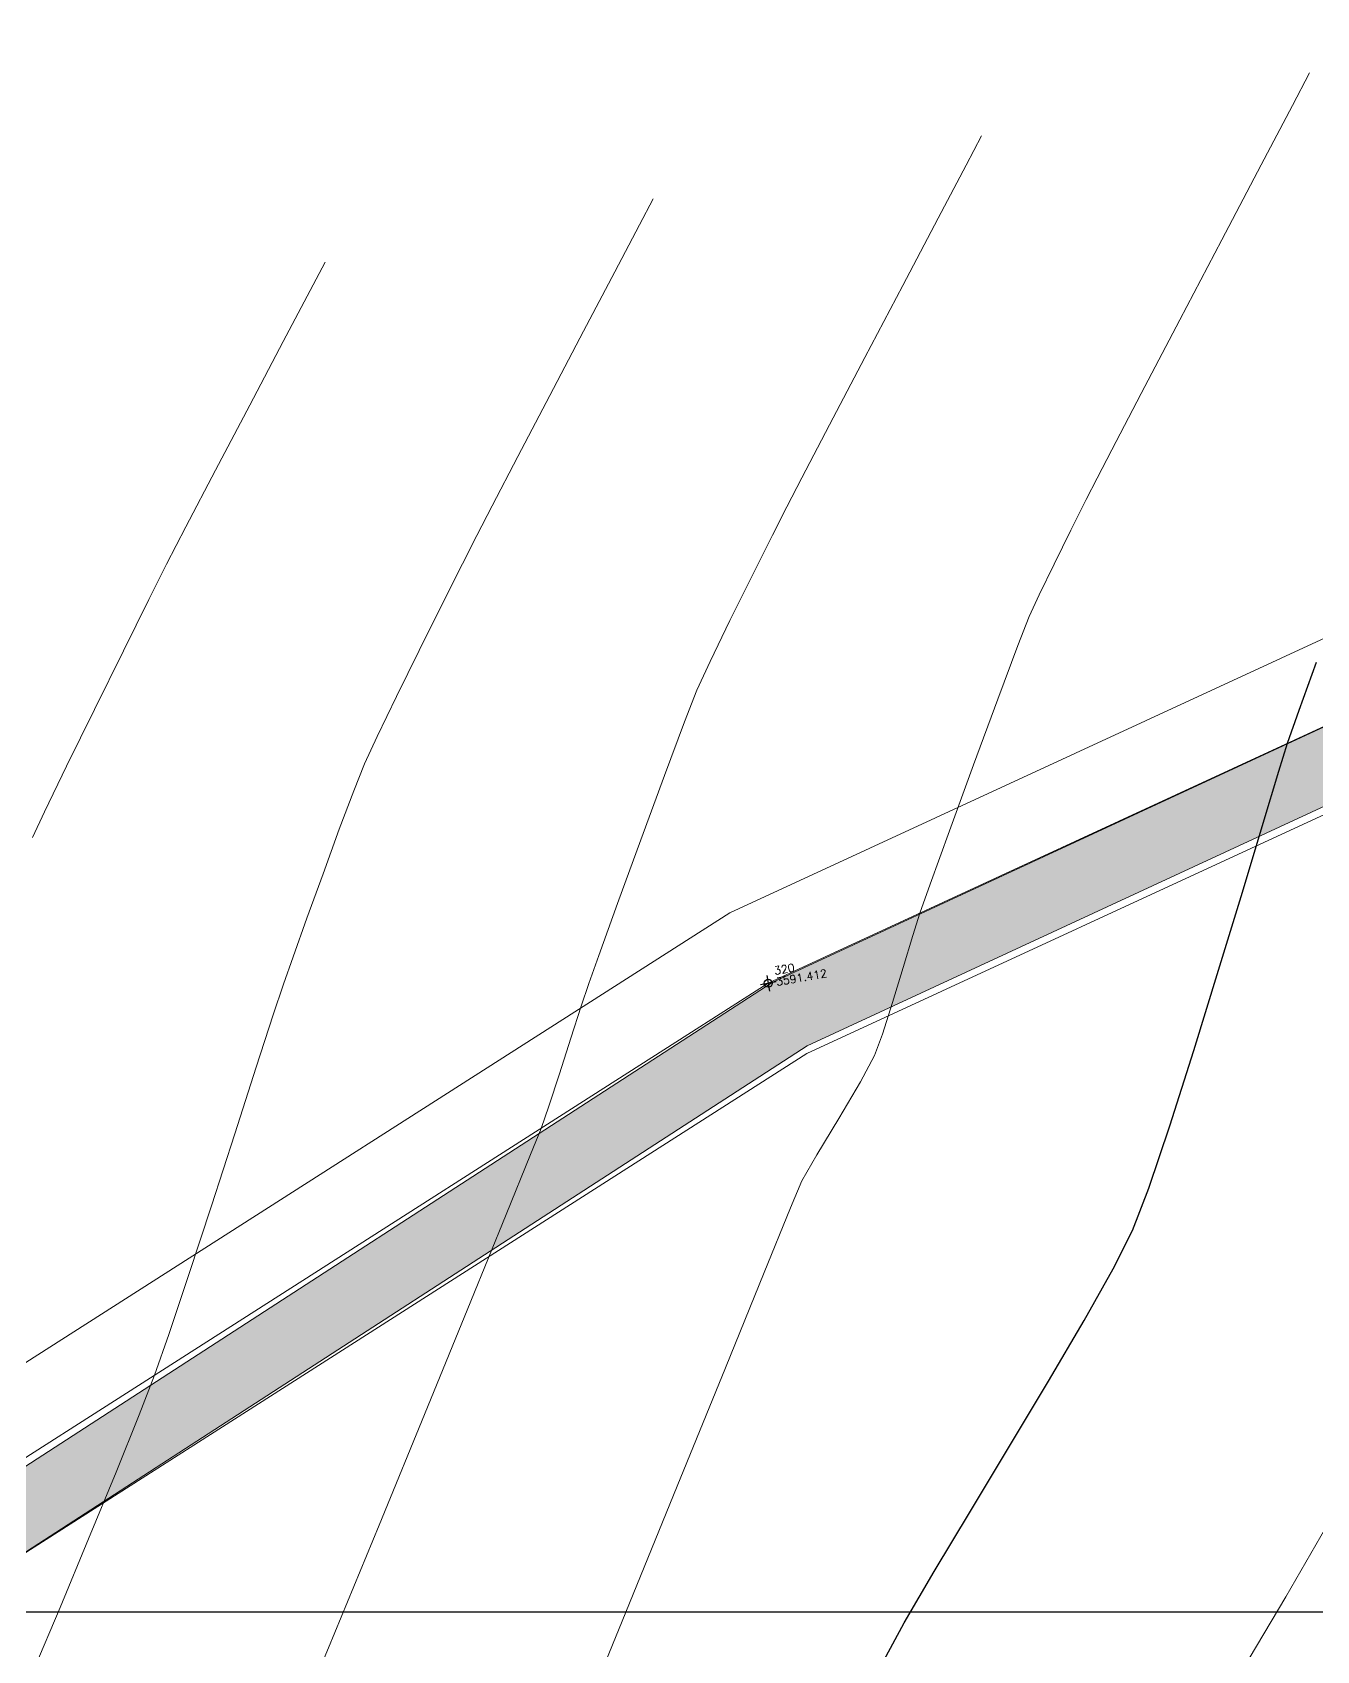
# Model space of a CAD drawing. Header units: millimetres. Extents: x 736950 to 740938, y 8500595 to 8502163.
# Drawn here: x 737946.2 to 737962.24, y 8501299.51 to 8501319.74 of the extents above; entities that cross this region are included whole.
import ezdxf

# ---------------------------------------------------------------- set-up
doc = ezdxf.new("R2010")
doc.units = ezdxf.units.MM
for name, color, linetype, lineweight in [('camino', 22, 'Continuous', 5), ('CAMINO ACTUAL', 1, 'Continuous', 13), ('CONT-MJR', 80, 'Continuous', 30), ('CONT-MNR', 96, 'Continuous', 15), ('pista', 251, 'Continuous', 5)]:
    doc.layers.add(name, color=color, linetype=linetype, lineweight=lineweight)
doc.layers.add('Cuadricula Coordenadas', color=5, linetype='Continuous')
doc.styles.add('5mm', font='arial.ttf', dxfattribs={"height": 3})

msp = doc.modelspace()

# ---------------------------------------------------------------- hatches: boundary and pattern name
at = {"layer": 'pista'}
h = msp.add_hatch(dxfattribs=at)
h.set_pattern_fill('HONEY', color=256, scale=3, angle=9.94991650582834, style=0)
h.set_pattern_definition([(9.94991650582834, (1479841.21072825, -18.49207214638591), (0.4979252195647159, 0.4170677100899267), [0.375, -0.75]), (129.9499165058283, (1479841.21072825, -18.49207214638591), (-0.6101538418184378, 0.222682034283025), [0.3749999999999999, -0.7499999999999998]), (69.94991650582834, (1479841.21072825, -18.49207214638591), (-0.112228622253722, 0.6397497443729518), [-0.75, 0.375])])
h.paths.add_polyline_path([(737744.7999806425, 8501250.923935566), (737743.4751223363, 8501250.754223157), (737756.465848178, 8501242.026572531), (737763.5739612179, 8501242.006896213), (737770.002546867, 8501243.455222024), (737769.8468594846, 8501244.342704736), (737763.4750639071, 8501242.907173423), (737756.7405500773, 8501242.925815564)])
h.paths.add_polyline_path([(737794.2809870465, 8501256.017245878), (737809.7820272583, 8501263.709828075), (737823.391616501, 8501273.483615467), (737837.0791595323, 8501280.557800073), (737851.5530432165, 8501285.77819753), (737870.8510758049, 8501293.050216693, -0.9976846880626209), (737871.0089264096, 8501292.63424804), (737865.2748787645, 8501289.581801567, 0.7845063948290762), (737866.1540430214, 8501286.121818589), (737883.2588851704, 8501291.348365877), (737897.4188924351, 8501296.516943583), (737903.2981396064, 8501301.44146652, -0.5512150924587264), (737904.1219025984, 8501301.177325813), (737906.855912117, 8501297.98174819, 0.5618964424650519), (737910.2738656431, 8501298.536066804), (737914.22079628, 8501308.558674501), (737925.6412323939, 8501300.72656757, 0.340189525830376), (737928.7023693406, 8501300.894137181), (737936.9171069289, 8501306.117412793, -0.358727273887905), (737938.1716059428, 8501305.962964654), (737943.1732157968, 8501301.051021611, 0.3417074120720416), (737946.0555081918, 8501300.709858142), (737955.8779356404, 8501307.072689936), (737971.8320576148, 8501314.464803053), (737988.5677626224, 8501323.411181662), (738023.1375471824, 8501336.282937778), (738044.4246208373, 8501357.728329657), (738061.4456776979, 8501362.208386911), (738078.9085143938, 8501363.070318012), (738112.0997810266, 8501372.051506756), (738118.6561313582, 8501373.365123207), (738128.3493353954, 8501376.976906104), (738155.2251721952, 8501366.826195797), (738176.6167526407, 8501363.543890122), (738193.8053773039, 8501353.328603027), (738204.7313956148, 8501340.877429372), (738207.705198212, 8501335.751671141), (738214.35685511, 8501331.742925933), (738229.9282901662, 8501313.374534177), (738233.5603594936, 8501308.186787868), (738234.53883727, 8501308.358438132), (738230.6417003467, 8501313.924784988), (738214.9478837823, 8501332.43754055), (738208.3676942562, 8501336.403214611), (738205.4657963786, 8501341.405035153), (738194.387784551, 8501354.029418997), (738176.9261677533, 8501364.406946706), (738155.4549153853, 8501367.70147717), (738128.3514754312, 8501377.93815071), (738118.4090486554, 8501374.233504975), (738111.8936108743, 8501372.928085677), (738078.7671659255, 8501363.964436961), (738061.3074614278, 8501363.102660457), (738043.958527311, 8501358.536303693), (738022.6381405202, 8501337.057350922), (737988.196920163, 8501324.233464561), (737971.4304040315, 8501315.270615296), (737955.4419368334, 8501307.862588815), (737945.5806043665, 8501301.47455489, -0.3391433520832071), (737943.8038299843, 8501301.693147572), (737938.8116631231, 8501306.59581691, 0.3560082385246841), (737936.4342009705, 8501306.876887502), (737928.158540546, 8501301.61487459, -0.3502196171718997), (737926.1502499409, 8501301.468794718), (737914.5128481541, 8501309.44969617, 0.4302069892023044), (737913.4330382891, 8501309.014522241), (737909.4507249827, 8501298.90206584, -0.5704007069138802), (737907.5397775185, 8501298.566836312), (737904.9064502402, 8501301.644734057, 0.4931454261128044), (737902.7202336333, 8501302.131411942), (737896.9620044216, 8501297.308254998), (737882.9728831241, 8501292.20205278), (737866.0373022418, 8501287.027224885, -0.7384715771871906), (737865.6977918843, 8501288.787355538), (737871.5108758068, 8501291.881875956, 0.9119586051647783), (737870.5337161538, 8501293.892406015), (737851.2416702455, 8501286.62264278), (737836.7183275839, 8501281.384406622), (737822.9200107896, 8501274.252970394), (737809.3164408724, 8501264.483505804), (737793.8201376351, 8501256.79327439), (737778.9884914039, 8501246.402265295), (737769.846859484, 8501244.34270474), (737770.0025468671, 8501243.455222024), (737779.3594973255, 8501245.563292695)])
h.paths.add_polyline_path([(738260.5182952256, 8501271.251537092), (738234.538837269, 8501308.358438132), (738233.56035949, 8501308.186787868), (738259.6897886079, 8501270.86568047), (738269.3749442189, 8501234.589470252), (738274.5057655985, 8501215.583008338), (738279.7983711922, 8501189.602392923), (738280.7089290785, 8501189.641305126), (738275.382018582, 8501215.790318219), (738270.2441657205, 8501234.822827347)])

# ---------------------------------------------------------------- linework, layer by layer
at = {"linetype": 'Continuous', "extrusion": (-0.172787269436437, 0.9849591664230046, 0), "elevation": 8245931.800062787}
msp.add_lwpolyline([(-2195773.799162654, 0), (-2195773.599162654, 0)], dxfattribs=at)
at = {"linetype": 'Continuous', "extrusion": (0.9849591664230046, 0.172787269436437, 0), "elevation": 2195773.699162655}
msp.add_lwpolyline([(8245931.900062785, 0), (8245931.700062785, 0)], dxfattribs=at)
at = {"linetype": 'Continuous'}
msp.add_circle((737955.3926888729, 8501307.853949448), 0.05, dxfattribs=at)
at = {"layer": 'camino'}
for p, q in [((737954.911528102, 8501308.733189704), (737970.9844435801, 8501316.16613399)), ((737955.3926888729, 8501307.853949448), (737971.4304040375, 8501315.270615296)), ((737955.8738496439, 8501306.974709192), (737971.8763644947, 8501314.3750966)), ((737944.8168513401, 8501302.28710986), (737954.911528102, 8501308.733189704)), ((737944.6795893998, 8501301.012968183), (737955.3926888729, 8501307.853949448)), ((737944.5423274594, 8501299.738826506), (737955.8738496439, 8501306.974709192))]:
    msp.add_line(p, q, dxfattribs=at)
at = {"layer": 'CAMINO ACTUAL'}
for points in [[(737904.9064502402, 8501301.644734057), (737907.5397775185, 8501298.566836312, 0.5704007069138803), (737909.4507249827, 8501298.90206584), (737913.4330382891, 8501309.014522241, -0.4302069892023044), (737914.5128481541, 8501309.44969617), (737926.1502499409, 8501301.468794718, 0.3502196171718997), (737928.158540546, 8501301.61487459), (737936.4342009705, 8501306.876887502, -0.3560082385246841), (737938.8116631231, 8501306.59581691), (737943.8038299843, 8501301.693147572, 0.3391433520832071), (737945.5806043665, 8501301.47455489), (737955.4419368312, 8501307.862588812), (737971.4304040375, 8501315.270615296), (737988.1969201654, 8501324.23346456), (738022.638140521, 8501337.057350922)], [(737904.1219025984, 8501301.177325813), (737906.855912117, 8501297.98174819, 0.5691577054920378), (737910.290210247, 8501298.577571347), (737914.2207962802, 8501308.558674501), (737925.6412323939, 8501300.72656757, 0.3401895246784692), (737928.7023693327, 8501300.894137176), (737936.9171069289, 8501306.117412793, -0.3587272674273598), (737938.171605927, 8501305.96296467), (737943.1732157968, 8501301.051021611, 0.3417074132737766), (737946.0555082007, 8501300.709858147), (737955.8779356437, 8501307.072689937), (737971.8320576347, 8501314.464803059), (737988.5677626258, 8501323.411181664), (738023.1375471818, 8501336.282937778)]]:
    msp.add_lwpolyline(points, format="xyb", dxfattribs=at)
at = {"layer": 'CONT-MJR', "extrusion": (0.9399182310639861, -0.3413996469147961, 0), "elevation": -2208720.70279171}
msp.add_lwpolyline([(8242477.421544941, 3590.000000000013), (8242478.061467113, 3590.000000000013)], dxfattribs=at)
at = {"layer": 'CONT-MJR', "elevation": 3590}
for points in [[(737961.8794415662, 8501310.853758128), (737962.0255362345, 8501311.265709847)], [(737961.7703181318, 8501310.50453945), (737961.8794415662, 8501310.853758128)], [(737961.5744104943, 8501309.854045717), (737961.7703181318, 8501310.50453945)], [(737960.1473817717, 8501305.294176163), (737960.4110936334, 8501306.074591631)], [(737959.9433324238, 8501304.763067054), (737960.1473817717, 8501305.294176163)], [(737959.3397488958, 8501303.639316762), (737959.7027181217, 8501304.284855321)], [(737958.4070018056, 8501302.070422087), (737958.8944887791, 8501302.882492108)], [(737957.4656034193, 8501300.50470887), (737957.9173520076, 8501301.25914743)]]:
    msp.add_lwpolyline(points, dxfattribs=at)
at = {"layer": 'CONT-MJR', "extrusion": (0.9577396563525878, -0.2876364904695282, 0), "elevation": -1738511.866134406}
msp.add_lwpolyline([(8354305.357572395, 3590), (8354306.255525418, 3590)], dxfattribs=at)
at = {"layer": 'CONT-MJR', "extrusion": (0.9570342223882335, -0.2899749940559516, 0), "elevation": -1758912.790683039}
msp.add_lwpolyline([(8350032.949001854, 3590), (8350033.970650934, 3590)], dxfattribs=at)
at = {"layer": 'CONT-MJR', "extrusion": (0.9555187556975023, -0.2949303434885884, 0), "elevation": -1802158.097882897}
msp.add_lwpolyline([(8340805.304133269, 3590.000000000006), (8340806.354596668, 3590.000000000006)], dxfattribs=at)
at = {"layer": 'CONT-MJR', "extrusion": (0.9527714772064035, -0.3036881825523146, 0), "elevation": -1878638.560116161}
msp.add_lwpolyline([(8323911.802913037, 3590.00000000001), (8323912.78736553, 3590.00000000001)], dxfattribs=at)
at = {"layer": 'CONT-MJR', "extrusion": (0.8932972497960837, -0.4494663763917757, 0), "elevation": -3161833.058619365}
msp.add_lwpolyline([(7925879.81084479, 3590.00000000001), (7925880.346178057, 3590.00000000001)], dxfattribs=at)
at = {"layer": 'CONT-MJR', "extrusion": (0.8618998009221416, -0.5070786262211933, 0), "elevation": -3674782.362495767}
msp.add_lwpolyline([(7701474.444423852, 3590.000000000003), (7701475.322512759, 3590.000000000003)], dxfattribs=at)
at = {"layer": 'CONT-MJR', "extrusion": (0.8561468080256208, -0.5167326611581088, 0), "elevation": -3761099.707547879}
msp.add_lwpolyline([(7659688.895539266, 3590), (7659689.843127518, 3590)], dxfattribs=at)
at = {"layer": 'CONT-MJR', "extrusion": (0.8640489983921401, -0.5034077158502235, 0), "elevation": -3641988.859821211}
msp.add_lwpolyline([(7717032.925772144, 3590.00000000001), (7717033.668278336, 3590.00000000001)], dxfattribs=at)
at = {"layer": 'CONT-MJR', "extrusion": (0.8794956886098613, -0.4759068540341334, 0), "elevation": -3396796.792436336}
msp.add_lwpolyline([(7828054.877794151, 3590), (7828055.41519778, 3590)], dxfattribs=at)
at = {"layer": 'CONT-MNR', "extrusion": (0.8853989752460957, -0.4648318563020005, 0), "elevation": -3298293.063165247}
msp.add_lwpolyline([(7870087.194610856, 3591), (7870087.653174875, 3591)], dxfattribs=at)
at = {"layer": 'CONT-MNR', "extrusion": (0.8853315858169907, -0.464960195236939, 0), "elevation": -3299433.844202698}
msp.add_lwpolyline([(7869608.167891031, 3591.000000000006), (7869609.004838275, 3591.000000000006)], dxfattribs=at)
at = {"layer": 'CONT-MNR', "extrusion": (0.885284403344637, -0.4650500244003113, 0), "elevation": -3300235.592753808}
msp.add_lwpolyline([(7869271.624437933, 3592), (7869272.036764396, 3592)], dxfattribs=at)
at = {"layer": 'CONT-MNR'}
for points, elevation in [([(737957.5149476625, 8501317.414894603), (737957.8633297478, 8501318.077734346)], 3592), ([(737961.0598301156, 8501317.14498733), (737961.552594597, 8501318.083409151)], 3591), ([(737953.7849177442, 8501317.331083708), (737953.9552674439, 8501317.655123971)], 3593), ([(737956.5999246802, 8501315.672955323), (737957.0728434611, 8501316.573536523)], 3592), ([(737952.6640263932, 8501315.199273383), (737953.0858568066, 8501316.002085716)], 3593), ([(737948.9144955992, 8501315.080161648), (737949.3321023583, 8501315.873659836)], 3594), ([(737956.1590988571, 8501314.832446212), (737956.5999246802, 8501315.672955323)], 3592), ([(737959.5000921374, 8501314.167194875), (737959.6835793175, 8501314.520223299)], 3591), ([(737948.1165586743, 8501313.557811547), (737948.4860383872, 8501314.264357878)], 3594), ([(737951.7506203211, 8501313.450455403), (737951.9429677385, 8501313.822385529)], 3593), ([(737955.4465508388, 8501313.454959184), (737955.6253562294, 8501313.808825139)], 3592), ([(737947.875884413, 8501313.092085665), (737948.1165586743, 8501313.557811547)], 3594), ([(737947.6548571088, 8501312.651765464), (737947.875884413, 8501313.092085665)], 3594), ([(737951.3190686228, 8501312.592531934), (737951.5722337455, 8501313.09723809)], 3593), ([(737958.7754791562, 8501312.707575936), (737958.9629383135, 8501313.093340332)], 3591), ([(737954.9137451717, 8501312.386203287), (737955.1917374879, 8501312.946779119)], 3592), ([(737954.3453594988, 8501311.121532245), (737954.4995396208, 8501311.515537703)], 3592), ([(737950.3488006223, 8501310.594949916), (737950.5059909532, 8501310.937545927)], 3593), ([(737950.0331407916, 8501309.778047808), (737950.2145317036, 8501310.259147894)], 3593), ([(737949.8295751248, 8501309.223733194), (737950.0331407916, 8501309.778047808)], 3593), ([(737953.2760324245, 8501308.203125725), (737953.5095638528, 8501308.849396296)], 3592), ([(737949.4557084816, 8501308.183794528), (737949.6287819421, 8501308.668287588)], 3593), ([(737957.1978429909, 8501308.452226177), (737957.2854240456, 8501308.729247717)], 3591), ([(737949.3353019826, 8501307.842337547), (737949.4557084816, 8501308.183794528)], 3593), ([(737953.1497773302, 8501307.849649828), (737953.2760324245, 8501308.203125725)], 3592), ([(737949.2084137886, 8501307.460445618), (737949.3353019826, 8501307.842337547)], 3593), ([(737956.720497025, 8501306.952077264), (737956.8185640981, 8501307.219139688)], 3591), ([(737956.544380588, 8501306.624184124), (737956.720497025, 8501306.952077264)], 3591), ([(737948.4354838771, 8501305.073822128), (737948.7274649617, 8501305.974639889)], 3593), ([(737955.8138442324, 8501305.384445274), (737955.9975336168, 8501305.709553508)], 3591), ([(737948.1505513773, 8501304.203125127), (737948.4354838771, 8501305.073822128)], 3593), ([(737947.9037072369, 8501303.46409691), (737948.1505513773, 8501304.203125127)], 3593), ([(737947.7259912295, 8501302.958285492), (737947.9037072369, 8501303.46409691)], 3593), ([(737954.2552408869, 8501301.568134561), (737954.8580504254, 8501303.049632499)], 3591), ([(737953.5684644278, 8501299.884167584), (737954.2552408869, 8501301.568134561)], 3591), ([(737949.8961895956, 8501299.547880104), (737950.5304719579, 8501301.082182383)], 3592), ([(737961.2182536571, 8501299.10848827), (737961.8575720692, 8501300.18873091)], 3589), ([(737946.2146639079, 8501299.278310385), (737946.544464639, 8501300.054691512)], 3593), ([(737949.2698818919, 8501298.044329375), (737949.8961895956, 8501299.547880104)], 3592)]:
    msp.add_lwpolyline(points, dxfattribs=dict(at, elevation=elevation))
at = {"layer": 'CONT-MNR', "extrusion": (0.8849941581877268, -0.4656021262554511, 0), "elevation": -3305146.636660166}
msp.add_lwpolyline([(7867208.365558664, 3593.00000000001), (7867209.026245121, 3593.00000000001)], dxfattribs=at)
at = {"layer": 'CONT-MNR', "extrusion": (0.8852284414627758, -0.4651565396996856, 0), "elevation": -3301182.410778192}
msp.add_lwpolyline([(7868872.779224184, 3592.00000000001), (7868873.729665947, 3592.00000000001)], dxfattribs=at)
at = {"layer": 'CONT-MNR', "extrusion": (0.8854441238326336, -0.4647458483625864, 0), "elevation": -3297528.564702659}
msp.add_lwpolyline([(7870404.522162604, 3591.000000000009), (7870405.64967595, 3591.000000000009)], dxfattribs=at)
at = {"layer": 'CONT-MNR', "extrusion": (0.8849161575554385, -0.4657503559819558, 0), "elevation": -3306467.606791868}
msp.add_lwpolyline([(7866652.664150505, 3594.00000000001), (7866653.064412137, 3594.00000000001)], dxfattribs=at)
at = {"layer": 'CONT-MNR', "extrusion": (0.8850602810084515, -0.4654764215094476, 0), "elevation": -3304029.185232383}
msp.add_lwpolyline([(7867676.891394109, 3593), (7867677.732347384, 3593)], dxfattribs=at)
at = {"layer": 'CONT-MNR', "extrusion": (0.8847578588873846, -0.4660509962836804, 0), "elevation": -3309140.261603178}
msp.add_lwpolyline([(7865528.0515378, 3594.00000000001), (7865528.774480902, 3594.00000000001)], dxfattribs=at)
at = {"layer": 'CONT-MNR', "extrusion": (0.8856053014715878, -0.4644386396558948, 0), "elevation": -3294797.943627269}
msp.add_lwpolyline([(7871546.996628983, 3591), (7871548.036325322, 3591)], dxfattribs=at)
at = {"layer": 'CONT-MNR', "extrusion": (0.8855698326449638, -0.4645062663831039, 0), "elevation": -3295405.565378659}
msp.add_lwpolyline([(7871291.056521587, 3593.000000000013), (7871291.915016992, 3593.000000000013)], dxfattribs=at)
at = {"layer": 'CONT-MNR', "extrusion": (0.8859653956907535, -0.4637513532471111, 0), "elevation": -3288689.370066702}
msp.add_lwpolyline([(7874100.284702905, 3591.000000000013), (7874101.081182517, 3591.000000000013)], dxfattribs=at)
at = {"layer": 'CONT-MNR', "extrusion": (0.8853263263178609, -0.4649702097215697, 0), "elevation": -3299532.654251263}
msp.add_lwpolyline([(7869561.388854572, 3594), (7869562.310326968, 3594)], dxfattribs=at)
at = {"layer": 'CONT-MNR', "extrusion": (0.8860996925805615, -0.4634946977136138, 0), "elevation": -3286411.622717494}
msp.add_lwpolyline([(7875050.48032284, 3592.000000000006), (7875051.226448591, 3592.000000000006)], dxfattribs=at)
at = {"layer": 'CONT-MNR', "extrusion": (0.8862533374586141, -0.4632008439580697, 0), "elevation": -3283803.364942156}
msp.add_lwpolyline([(7876137.710655377, 3593.000000000013), (7876138.406427347, 3593.000000000013)], dxfattribs=at)
at = {"layer": 'CONT-MNR', "extrusion": (0.8877894781927201, -0.460249760901945, 0), "elevation": -3257578.408299789}
msp.add_lwpolyline([(7887020.85041589, 3592.000000000009), (7887021.258710071, 3592.000000000009)], dxfattribs=at)
at = {"layer": 'CONT-MNR', "extrusion": (0.8925301517322386, -0.4509877251642526, 0), "elevation": -3175337.23258037}
msp.add_lwpolyline([(7920489.600503795, 3591.000000000013), (7920489.89977978, 3591.000000000013)], dxfattribs=at)
at = {"layer": 'CONT-MNR', "extrusion": (0.8939176685733778, -0.448231192368778, 0), "elevation": -3150879.150962986}
msp.add_lwpolyline([(7930250.678402918, 3591.000000000006), (7930251.107520284, 3591.000000000006)], dxfattribs=at)
at = {"layer": 'CONT-MNR', "extrusion": (0.895889869560059, -0.4442761996997593, 0), "elevation": -3115801.114519567}
msp.add_lwpolyline([(7944097.881870508, 3591.00000000001), (7944098.354189843, 3591.00000000001)], dxfattribs=at)
at = {"layer": 'CONT-MNR', "extrusion": (0.8926227622019003, -0.4508043970493743, 0), "elevation": -3173716.954149848}
msp.add_lwpolyline([(7921137.392772332, 3593.000000000013), (7921137.788479601, 3593.000000000013)], dxfattribs=at)
at = {"layer": 'CONT-MNR', "extrusion": (0.8939176682738258, -0.4482311929661815, 0), "elevation": -3150882.459625114}
msp.add_lwpolyline([(7930248.382598966, 3592.000000000006), (7930248.951085395, 3592.000000000006)], dxfattribs=at)
at = {"layer": 'CONT-MNR', "extrusion": (0.9080666339860001, -0.4188257253814957, 0), "elevation": -2890452.720175635}
msp.add_lwpolyline([(8028834.235340295, 3591.000000000013), (8028834.534272593, 3591.000000000013)], dxfattribs=at)
at = {"layer": 'CONT-MNR', "extrusion": (0.895429038842651, -0.4452042636782877, 0), "elevation": -3124040.880123269}
msp.add_lwpolyline([(7940858.941222441, 3594.000000000013), (7940859.658984998, 3594.000000000013)], dxfattribs=at)
at = {"layer": 'CONT-MNR', "extrusion": (0.8952042204107674, -0.445656149692507, 0), "elevation": -3128045.102032284}
msp.add_lwpolyline([(7939282.808168707, 3593), (7939283.455382419, 3593)], dxfattribs=at)
at = {"layer": 'CONT-MNR', "extrusion": (0.899427619343012, -0.4370697399305539, 0), "elevation": -3051929.36245397}
msp.add_lwpolyline([(7968852.354846847, 3592.000000000003), (7968852.923045157, 3592.000000000003)], dxfattribs=at)
at = {"layer": 'CONT-MNR', "extrusion": (0.9323431409240512, -0.3615747053817158, 0), "elevation": -2385828.85357715}
msp.add_lwpolyline([(8192967.131957824, 3591.00000000001), (8192967.520232325, 3591.00000000001)], dxfattribs=at)
at = {"layer": 'CONT-MNR', "extrusion": (0.9370208452315536, -0.3492734395878747, 0), "elevation": -2277800.002456543}
msp.add_lwpolyline([(8223655.218138909, 3591.000000000009), (8223655.932291396, 3591.000000000009)], dxfattribs=at)
at = {"layer": 'CONT-MNR', "extrusion": (0.896514408141548, -0.44301457763217, 0), "elevation": -3104624.730461393}
msp.add_lwpolyline([(7948469.314696546, 3594.000000000013), (7948470.131294532, 3594.000000000013)], dxfattribs=at)
at = {"layer": 'CONT-MNR', "extrusion": (0.8971682598937003, -0.4416889328920412, 0), "elevation": -3092869.189227107}
msp.add_lwpolyline([(7953051.465463487, 3593.00000000001), (7953052.10889261, 3593.00000000001)], dxfattribs=at)
at = {"layer": 'CONT-MNR', "extrusion": (0.9080666340589911, -0.4188257252232419, 0), "elevation": -2890456.102358149}
msp.add_lwpolyline([(8028831.661452709, 3592.00000000001), (8028832.05747247, 3592.00000000001)], dxfattribs=at)
at = {"layer": 'CONT-MNR', "extrusion": (0.8977328281929167, -0.4405403150504474, 0), "elevation": -3082691.1246838}
msp.add_lwpolyline([(7957000.819047954, 3594.000000000009), (7957001.608235395, 3594.000000000009)], dxfattribs=at)
at = {"layer": 'CONT-MNR', "extrusion": (0.9006417325541507, -0.4345623885955364, 0), "elevation": -3029720.964958412}
msp.add_lwpolyline([(7977320.946321626, 3593.000000000009), (7977321.499630845, 3593.000000000009)], dxfattribs=at)
at = {"layer": 'CONT-MNR', "extrusion": (0.9384477040248491, -0.3454213467788136, 0), "elevation": -2243999.199692953}
msp.add_lwpolyline([(8232941.828691131, 3591.000000000013), (8232942.705363116, 3591.000000000013)], dxfattribs=at)
at = {"layer": 'CONT-MNR', "extrusion": (0.9368719637801426, -0.349672594697868, 0), "elevation": -2281306.781482982}
msp.add_lwpolyline([(8222681.740072617, 3592.00000000001), (8222682.455846312, 3592.00000000001)], dxfattribs=at)
at = {"layer": 'CONT-MNR', "extrusion": (0.8998179989837968, -0.4362654796162491, 0), "elevation": -3044810.676279006}
msp.add_lwpolyline([(7971572.267607024, 3594.000000000006), (7971572.903144749, 3594.000000000006)], dxfattribs=at)
at = {"layer": 'CONT-MNR', "extrusion": (0.928526159302259, -0.3712669814182187, 0), "elevation": -2471049.719558171}
msp.add_lwpolyline([(8167665.512549599, 3593), (8167665.874200176, 3593)], dxfattribs=at)
at = {"layer": 'CONT-MNR', "extrusion": (0.9387088447826827, -0.344711045263655, 0), "elevation": -2237771.575567047}
msp.add_lwpolyline([(8234635.382637403, 3592.000000000011), (8234636.240013771, 3592.000000000011)], dxfattribs=at)
at = {"layer": 'CONT-MNR', "extrusion": (0.9392718092342692, -0.3431741079653046, 0), "elevation": -2224286.569589641}
msp.add_lwpolyline([(8238288.559468018, 3591.000000000003), (8238289.435263708, 3591.000000000003)], dxfattribs=at)
at = {"layer": 'CONT-MNR', "extrusion": (0.90601017660785, -0.423255903541832, 0), "elevation": -2929642.742278157}
msp.add_lwpolyline([(8014613.164292694, 3594), (8014613.519982159, 3594)], dxfattribs=at)
at = {"layer": 'CONT-MNR', "extrusion": (0.9397004225050137, -0.3419987075178775, 0), "elevation": -2213981.413977618}
msp.add_lwpolyline([(8241062.66410243, 3592), (8241063.511948026, 3592)], dxfattribs=at)
at = {"layer": 'CONT-MNR', "extrusion": (0.9400661338704589, -0.3409921757897808, 0), "elevation": -2205151.110343543}
msp.add_lwpolyline([(8243430.474175872, 3591.000000000013), (8243431.185693823, 3591.000000000013)], dxfattribs=at)
at = {"layer": 'CONT-MNR', "extrusion": (0.9404372299728415, -0.3399673756127329, 0), "elevation": -2196172.292480337}
msp.add_lwpolyline([(8245825.97377988, 3593.000000000013), (8245826.56440474, 3593.000000000013)], dxfattribs=at)
at = {"layer": 'CONT-MNR', "extrusion": (0.9418010570025847, -0.336170743862125, 0), "elevation": -2162882.327877657}
msp.add_lwpolyline([(8254621.196690282, 3591), (8254621.580531429, 3591)], dxfattribs=at)
at = {"layer": 'CONT-MNR', "extrusion": (0.9574571474418124, -0.2885754854671261, 0), "elevation": -1746706.820126049}
msp.add_lwpolyline([(8352594.479436644, 3591), (8352594.896812949, 3591)], dxfattribs=at)
at = {"layer": 'CONT-MNR', "extrusion": (0.9569219961728718, -0.2903451278057316, 0), "elevation": -1762146.013455863}
msp.add_lwpolyline([(8349350.455151926, 3591.000000000013), (8349350.913732877, 3591.000000000013)], dxfattribs=at)
at = {"layer": 'CONT-MNR', "extrusion": (0.9487440753445876, -0.3160453756955539, 0), "elevation": -1986670.354513025}
msp.add_lwpolyline([(8298791.840071198, 3592.000000000013), (8298792.135502817, 3592.000000000013)], dxfattribs=at)
at = {"layer": 'CONT-MNR', "extrusion": (0.9528418983092598, -0.303467159386986, 0), "elevation": -1876711.376997523}
msp.add_lwpolyline([(8324347.368275184, 3591.000000000013), (8324347.782447112, 3591.000000000013)], dxfattribs=at)
at = {"layer": 'CONT-MNR', "extrusion": (0.9511941079885693, -0.3085932094648717, 0), "elevation": -1921512.814828548}
msp.add_lwpolyline([(8314118.991125641, 3593.000000000013), (8314119.681221617, 3593.000000000013)], dxfattribs=at)
at = {"layer": 'CONT-MNR', "extrusion": (0.951434284146424, -0.3078519172439598, 0), "elevation": -1915029.996351554}
msp.add_lwpolyline([(8315615.32119274, 3592), (8315615.744814499, 3592)], dxfattribs=at)
at = {"layer": 'CONT-MNR', "extrusion": (0.9516007180502108, -0.3073370680642395, 0), "elevation": -1910530.284944144}
msp.add_lwpolyline([(8316649.826154592, 3592.000000000006), (8316650.292473102, 3592.000000000006)], dxfattribs=at)
at = {"layer": 'CONT-MNR', "extrusion": (0.9515594787985492, -0.3074647269340556, 0), "elevation": -1911649.613588897}
msp.add_lwpolyline([(8316391.486316673, 3593), (8316392.357928509, 3593)], dxfattribs=at)
at = {"layer": 'CONT-MNR', "extrusion": (0.9501240699584459, -0.3118721720282178, 0), "elevation": -1950174.291328989}
msp.add_lwpolyline([(8307442.656880709, 3592.000000000003), (8307443.080395153, 3592.000000000003)], dxfattribs=at)
at = {"layer": 'CONT-MNR', "extrusion": (0.8595621702454714, -0.5110311883661263, 0), "elevation": -3710113.297987008}
msp.add_lwpolyline([(7684519.849070449, 3591), (7684520.38164328, 3591)], dxfattribs=at)
at = {"layer": 'CONT-MNR', "extrusion": (0.9448386505908135, -0.3275361420511187, 0), "elevation": -2087238.887915518}
msp.add_lwpolyline([(8274068.660741108, 3592), (8274068.956003145, 3592)], dxfattribs=at)
at = {"layer": 'CONT-MNR', "extrusion": (0.9287285377504778, -0.3707604390544644, 0), "elevation": -2466590.36407049}
msp.add_lwpolyline([(8169008.788456498, 3592), (8169009.141490753, 3592)], dxfattribs=at)
at = {"layer": 'CONT-MNR', "extrusion": (0.857016723346411, -0.5152885947744056, 0), "elevation": -3748185.241843371}
msp.add_lwpolyline([(7666021.472342131, 3591.000000000013), (7666022.005413596, 3591.000000000013)], dxfattribs=at)
at = {"layer": 'CONT-MNR', "extrusion": (0.926850613551992, -0.3754303399544263, 0), "elevation": -2507676.437984474}
msp.add_lwpolyline([(8156489.335673177, 3592.000000000013), (8156490.145423001, 3592.000000000013)], dxfattribs=at)
at = {"layer": 'CONT-MNR', "extrusion": (0.9219849397408502, -0.387225736349046, 0), "elevation": -2611540.090861345}
msp.add_lwpolyline([(8123830.650304317, 3591.000000000003), (8123831.016005234, 3591.000000000003)], dxfattribs=at)
at = {"layer": 'CONT-MNR', "extrusion": (0.9256916382110005, -0.378278985599563, 0), "elevation": -2532745.654396749}
msp.add_lwpolyline([(8148739.24628499, 3591.000000000013), (8148740.119253685, 3591.000000000013)], dxfattribs=at)
at = {"layer": 'CONT-MNR', "extrusion": (0.9261254495463795, -0.3772156567568698, 0), "elevation": -2523389.096891826}
msp.add_lwpolyline([(8151640.804802026, 3592.00000000001), (8151641.973630846, 3592.00000000001)], dxfattribs=at)
at = {"layer": 'CONT-MNR', "extrusion": (0.9262742798862658, -0.3768500476597818, 0), "elevation": -2520167.854695026}
msp.add_lwpolyline([(8152636.683820331, 3591), (8152637.968042774, 3591)], dxfattribs=at)
at = {"layer": 'CONT-MNR', "extrusion": (0.9255378087345499, -0.3786552054347699, 0), "elevation": -2536060.788176378}
msp.add_lwpolyline([(8147705.978781797, 3592.00000000001), (8147707.409050731, 3592.00000000001)], dxfattribs=at)
at = {"layer": 'CONT-MNR', "extrusion": (0.9318603177507121, -0.362817238015977, 0), "elevation": -2396755.056436596}
msp.add_lwpolyline([(8189766.497854318, 3593.000000000013), (8189767.031747303, 3593.000000000013)], dxfattribs=at)
at = {"layer": 'CONT-MNR', "extrusion": (0.9249111729710967, -0.3801832743733348, 0), "elevation": -2549513.791124216}
msp.add_lwpolyline([(8143504.804702142, 3592.000000000013), (8143506.39877381, 3592.000000000013)], dxfattribs=at)
at = {"layer": 'CONT-MNR', "extrusion": (0.9275007804969707, -0.3738212168637707, 0), "elevation": -2493520.318651931}
msp.add_lwpolyline([(8160824.340353818, 3593), (8160825.11210731, 3593)], dxfattribs=at)
at = {"layer": 'CONT-MNR', "extrusion": (0.9250922815189224, -0.3797423740828968, 0), "elevation": -2545635.208033642}
msp.add_lwpolyline([(8144717.562780113, 3593), (8144718.465438855, 3593)], dxfattribs=at)
at = {"layer": 'CONT-MNR', "extrusion": (0.8658164163317151, -0.5003618023095949, 0), "elevation": -3614786.393495751}
msp.add_lwpolyline([(7729813.188657628, 3589), (7729814.313050585, 3589)], dxfattribs=at)
at = {"layer": 'CONT-MNR', "extrusion": (0.9230013445514321, -0.384796722902169, 0), "elevation": -2590146.74870538}
msp.add_lwpolyline([(8130670.79290241, 3593.00000000001), (8130671.719483603, 3593.00000000001)], dxfattribs=at)
at = {"layer": 'CONT-MNR', "extrusion": (0.9254125493087457, -0.3789612296553412, 0), "elevation": -2538751.564708805}
msp.add_lwpolyline([(8146863.448197606, 3591), (8146865.389979495, 3591)], dxfattribs=at)
at = {"layer": 'Cuadricula Coordenadas', "color": 8}
msp.add_line((736950.2264744169, 8501300), (738552.8979275209, 8501300), dxfattribs=at)

# ---------------------------------------------------------------- texts
at = {"color": 2, "insert": (737955.4583552084, 8501308.058370417), "char_height": 0.1, "width": 0.3833333333333333, "attachment_point": 1, "rotation": 9.94991650582834, "style": '5mm'}
msp.add_mtext('\\Ftxt.shx;\\W1.0000000000;\\T1.0000000000;\\o\\l320', dxfattribs=at)
at = {"color": 1, "insert": (737955.4825454262, 8501307.920476133), "char_height": 0.1, "width": 0.7666666666666666, "attachment_point": 1, "rotation": 9.94991650582834, "style": '5mm'}
msp.add_mtext('\\Ftxt.shx;\\W1.0000000000;\\T1.0000000000;\\o\\l3591.412', dxfattribs=at)

doc.saveas('drawing.dxf')
